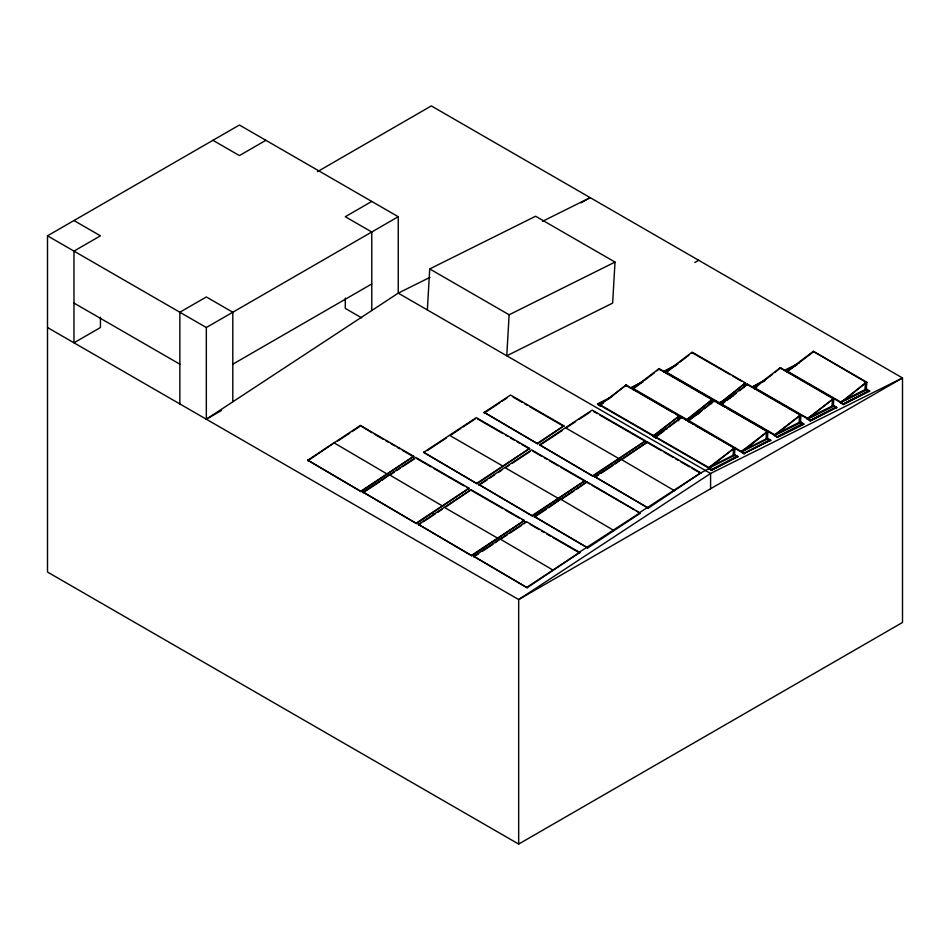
<?xml version="1.0" encoding="UTF-8"?>
<svg xmlns="http://www.w3.org/2000/svg" width="950" height="950" viewBox="0 0 950 950"><rect width="100%" height="100%" fill="white"/><g stroke="black" fill="none" stroke-linecap="round" stroke-linejoin="round"><path stroke-width="1.43" d="M427.358 309.949L429.721 268.933L535.598 216.244L615.018 262.081L612.643 303.098L506.766 355.799L509.129 314.782L615.018 262.081M600.863 405.769L600.827 406.398L597.562 403.857L610.707 397.29M598.191 404.866L598.227 404.237M600.174 406.018L600.127 404.831L626.157 384.988L744.396 453.886L741.131 451.345L767.434 438.235L770.735 440.147L744.396 453.34M633.092 389.631L633.044 388.443L659.074 368.6L712.417 399.392L686.434 420.423M633.757 390.011L633.793 389.381M652.887 435.789L656.153 438.33L656.189 437.701M653.505 436.81L653.457 435.622L600.127 404.831M655.5 437.95L655.453 436.762L681.482 416.919L692.989 424.08M677.991 363.814L663.48 371.652L675.319 365.75M664.145 372.032L664.181 371.402M666.128 373.184L666.081 371.996L692.123 352.153L745.453 382.945L719.471 403.976M666.793 373.564L666.829 372.934M678.015 420.446L678.264 416.088L679.594 416.147L679.428 419.045M678.68 420.826L678.929 415.767L679.594 416.147M685.769 420.043L700.269 412.193M688.418 421.562L688.37 420.387L714.4 400.532L767.742 431.336L741.748 452.366M689.082 421.954L689.118 421.325M710.944 404.059L711.194 399.701L712.512 399.76L712.346 402.657M711.681 402.99L711.847 400.093M708.201 467.733L711.479 470.274L737.818 456.534L734.516 454.622L709.519 467.079M640.312 513.214L586.946 481.828L534.351 516.551L587.717 547.924L640.312 513.214L640.312 512.133L700.851 472.827L708.831 468.754L708.783 467.566L655.453 436.762M710.814 469.894L737.153 456.142L737.782 457.164M711.479 470.274L737.818 456.534M721.454 405.128L721.406 403.94L747.436 384.097L810.398 420.434L836.701 407.312L810.362 421.064L807.084 418.522M722.119 405.508L722.154 404.878M733.507 449.481L733.174 455.287L733.839 455.668L734.255 448.412L734.908 448.079L734.492 455.335L733.839 454.955M743.981 387.612L744.147 384.714M744.729 386.543L745.548 383.313L745.382 386.211M751.735 387.208L764.916 380.024M755.072 388.491L754.383 388.74L754.324 387.553L780.366 367.709L843.315 404.047L869.618 390.925L843.279 404.676L840.014 402.135L866.317 389.025L869.618 390.925M767.837 431.704L766.508 431.644L766.092 438.9L766.757 439.28L767.172 432.024L767.837 431.704L767.422 438.947L768.063 439.244L768.099 438.615L741.796 451.737L688.37 420.387M767.172 431.312L766.757 438.567L767.422 438.947M774.167 434.91L777.444 437.451L803.748 424.329L800.47 421.788M774.796 435.919L774.749 434.732L721.406 403.94M785.318 371.213L797.181 364.669M840.631 403.144L866.626 382.114L813.283 351.322L787.253 371.165L787.301 372.353L788.001 372.103M800.209 415.589L799.805 422.833L799.14 422.453L799.556 415.197L800.874 415.257L800.458 422.512M801.099 422.798L801.135 422.168L774.832 435.29L800.779 414.889L774.749 434.732M803.082 423.949L803.118 423.32L776.779 437.059L803.783 423.7M807.714 419.532L807.666 418.344L754.324 387.553M809.697 420.684L836.036 406.933L836.665 407.942M810.398 420.434L810.362 420.506M833.138 399.202L832.722 406.457L832.057 406.066L832.473 398.822L833.791 398.869L833.376 406.125L832.722 405.745M834.017 406.422L834.053 405.793L807.749 418.902L833.696 398.501L807.666 418.344M842.626 404.296L868.965 390.545L869.582 391.566M843.315 404.047L843.279 404.13M866.056 382.102L865.391 382.434L864.975 389.69L865.64 390.07L866.056 382.102L866.721 382.482L866.305 389.738L865.64 389.358M600.21 405.377L603.606 402.788M609.259 398.478L626.157 384.988M633.127 389.001L642.188 382.09M644.444 380.368L654.633 372.602M656.901 370.88L659.074 368.6M667.304 371.688L676.352 364.788M679.749 362.199L688.809 355.3M653.457 435.622L679.499 415.779L653.541 436.181L664.062 430.932M656.664 436.466L663.456 431.288M669.109 426.966L681.566 417.478M698.297 413.891L686.47 419.793L712.417 399.392M688.453 420.933L702.038 410.578M704.294 408.856L714.4 400.532M730.645 397.694L719.506 403.346L745.453 382.945M721.489 404.498L724.886 401.909M727.154 400.176L736.203 393.276M739.599 390.688L747.436 384.097M760.071 383.788L754.419 388.111L757.043 386.793M763.467 381.211L772.528 374.3M774.784 372.578L780.366 367.709M787.336 371.723L796.385 364.824M798.653 363.09L812.238 352.735M708.783 467.566L734.813 447.711L708.866 468.113L735.169 455.003L735.134 455.632L734.469 455.252M741.701 451.179L767.742 431.336M866.281 389.654L866.946 390.034L866.982 389.405L840.667 402.515L866.626 382.114M307.776 460.204L360.371 425.493L413.713 456.285L361.154 491.589L307.776 460.204L361.154 491.589M307.824 460.798L334.079 442.854L387.457 474.228M337.701 441.073L349.659 433.176M352.046 431.597L359.219 426.871M361.119 491.008L413.713 456.285M363.102 492.147L415.696 457.437L469.039 488.229L416.48 523.533L363.102 492.147L416.48 523.533M423.676 452.354L476.271 417.632L529.613 448.436L477.054 483.74L423.676 452.354L477.054 483.74M484.239 412.395L510.542 395.034L563.872 425.838L537.617 443.781L484.239 412.395L537.617 443.781M363.137 492.741L379.881 481.686M382.268 480.118L389.405 474.786L442.783 506.172M390.64 474.584L394.226 472.221M396.613 470.642L400.199 468.279M402.586 466.699L414.544 458.814M427.298 450.573L446.429 437.95M460.774 428.486L450.015 435.587L503.358 466.379M463.161 426.906L475.119 419.009M484.274 412.989L499.819 402.729M502.206 401.149L506.991 397.991M416.444 522.939L469.039 488.229M477.019 483.146L529.613 448.436M537.581 443.187L563.872 425.838M418.451 524.4L471.046 489.689L524.376 520.481L471.829 555.786L418.451 524.4L471.829 555.786M479.026 484.607L531.62 449.884L584.951 480.688L532.404 515.992L479.026 484.607L532.404 515.992M539.6 444.814L592.194 410.091L645.525 440.883L592.966 476.199L539.6 444.814L592.966 476.199M418.487 524.994L420.874 523.414M423.272 521.835L435.219 513.938M437.617 512.371L442.391 509.212M471.046 489.689L444.778 507.633L498.121 538.424M479.061 485.201L487.433 479.667M489.82 478.099L494.594 474.941M498.18 472.566L501.766 470.202M506.552 467.044L508.939 465.464M512.525 463.101L530.456 451.262M539.636 445.396L562.341 430.409M575.498 421.729L565.927 428.046L619.269 458.838M579.084 419.366L589.843 412.264M471.782 555.192L524.376 520.481M532.356 515.399L584.951 480.688M592.931 475.606L645.525 440.883M473.777 556.344L526.371 521.621L579.702 552.425L527.143 587.729L473.777 556.344L527.143 587.729M594.914 476.758L647.508 442.035L700.851 472.827L648.292 508.131L594.914 476.758L648.292 508.131M473.812 556.926L478.586 553.779M482.173 551.404L492.931 544.303M495.33 542.723L500.068 538.982L553.446 570.368M501.303 538.781L507.276 534.838M509.675 533.259L521.621 525.374M524.008 523.794L526.371 521.621M534.387 517.133L546.333 509.247M548.732 507.668L560.643 499.189L614.021 530.575M561.878 498.988L573.824 491.103M576.222 489.523L586.946 481.828M594.961 477.339L598.548 474.976M600.934 473.397L612.893 465.5M615.279 463.921L621.217 459.396L674.595 490.77M622.452 459.194L647.508 442.035M527.107 587.136L579.702 552.425M640.276 512.62L579.737 551.926L579.737 553.007L553.078 537.605M398.24 216.719L239.412 125.02L47.5 235.826L47.5 572.043L518.676 844.075L902.5 622.476L902.5 377.957L710.588 473.468L398.24 293.134L398.24 216.719L206.328 327.524L206.328 419.211L398.24 293.134L430.006 277.329M265.881 140.303L239.412 155.586L212.942 140.303M317.454 171.665L431.324 105.925L902.5 377.957L518.676 599.557L47.5 327.524M371.771 201.436L345.289 216.719L371.771 232.002L371.771 310.519M232.797 364.194L371.771 283.967M206.328 419.211L221.445 410.483M581.163 202.813L590.152 197.624L542.497 221.338M694.83 262.497L698.678 260.276M643.637 380.914L630.444 388.099L642.984 381.947M597.526 404.486L608.748 398.988M781.114 368.457L779.796 368.41L780.461 368.077L832.509 398.323M654.194 435.136L667.351 428.581M718.841 402.966L733.317 395.746M784.688 370.191L799.152 362.983M755.678 385.249L764.881 380.653M793.856 366.237L796.492 364.919M752.424 386.959L764.263 381.057M866.721 382.482L865.391 382.434M775.485 434.245L799.793 422.121L803.748 424.329M808.403 417.869L833.387 405.401L836.701 407.312M778.074 433.568L799.116 423.071M807.049 419.152L832.046 406.695M845.239 400.14L864.963 390.308M708.831 468.754L711.467 467.436M770.735 440.147L743.743 453.506L770.082 439.767L770.699 440.776M811.015 420.019L824.172 413.464M866.709 382.672L813.283 351.322M787.253 371.165L840.584 401.957M692.871 352.901L691.553 352.854L692.217 353.234M745.548 383.313L744.23 383.266L744.895 383.646M800.209 414.877L800.874 415.257M693.476 353.436L730.301 374.704M732.842 376.164L741.724 381.306M747.519 384.643L799.591 414.711M666.081 371.996L719.423 402.788M663.516 371.022L777.326 436.952M711.847 399.38L712.512 399.76M715.16 401.292L713.83 401.233L714.495 401.613M659.158 369.146L711.229 399.214M715.754 401.826L724.648 406.956M727.189 408.429L767.826 431.882M658.516 369.289L659.169 369.681M766.508 431.644L767.172 432.024M429.721 268.933L509.129 314.782M633.044 388.443L686.387 419.235M734.908 448.079L733.59 448.032L734.255 448.412M626.24 385.534L673.229 412.668M675.771 414.129L679.582 416.338M695.531 425.541L734.896 448.269M597.562 403.857L711.514 469.644M593.501 411.409L597.312 413.618M599.842 415.079L661.521 450.692M664.062 452.152L672.956 457.282M675.486 458.755L678.027 460.216M680.568 461.688L689.462 466.818M692.004 468.279L700.886 473.421L700.886 472.72M513.119 397.088L522.001 402.23M524.543 403.691L527.084 405.163M529.625 406.624L563.92 426.419M361.677 317.882L345.289 308.418L345.289 298.11M477.577 418.962L502.978 433.628M505.519 435.088L508.06 436.561M510.601 438.021L514.413 440.218M516.954 441.691L519.484 443.151M522.025 444.624L529.649 449.017M532.926 451.214L541.809 456.344M544.35 457.805L546.891 459.277M549.433 460.738L558.327 465.88M560.868 467.341L584.998 481.27M586.981 482.422L589.523 483.883M592.052 485.355L633.971 509.544M636.512 511.017L639.041 512.477M73.969 220.542L100.439 235.826L73.969 251.109L73.969 342.808L100.439 327.524L100.439 317.217M534.351 516.551L587.717 547.924M47.5 235.826L206.328 327.524M371.842 432.678L360.371 425.493M374.383 434.15L383.277 439.28M385.819 440.741L388.348 442.213M390.889 443.674L394.701 445.871M397.242 447.343L399.784 448.804M402.325 450.276L413.749 456.879M417.003 458.755L430.979 466.818M433.521 468.291L463.992 485.878M466.533 487.35L469.074 488.811M471.081 490.271L502.835 508.606M505.364 510.067L519.341 518.13M521.883 519.602L524.424 521.063M530.219 524.412L539.101 529.542M541.643 531.014L544.184 532.475M546.725 533.947L550.537 536.144M73.969 303.062L179.859 364.194M432.428 513.214L434.411 514.366M558.695 498.631L505.353 467.839M710.588 488.751L710.588 473.468L518.676 599.557L518.676 844.075M232.797 401.826L232.797 312.241L206.328 296.958L179.859 312.241L179.859 403.928M626.252 385.344L625.587 385.676L626.917 385.736L626.252 385.344M681.578 417.287L680.913 417.62L682.231 417.668L681.578 417.287M747.531 384.465L746.878 384.786L748.196 384.845L747.531 384.465M813.378 351.69L812.713 352.022L814.043 352.07L813.378 351.69"/></g></svg>
